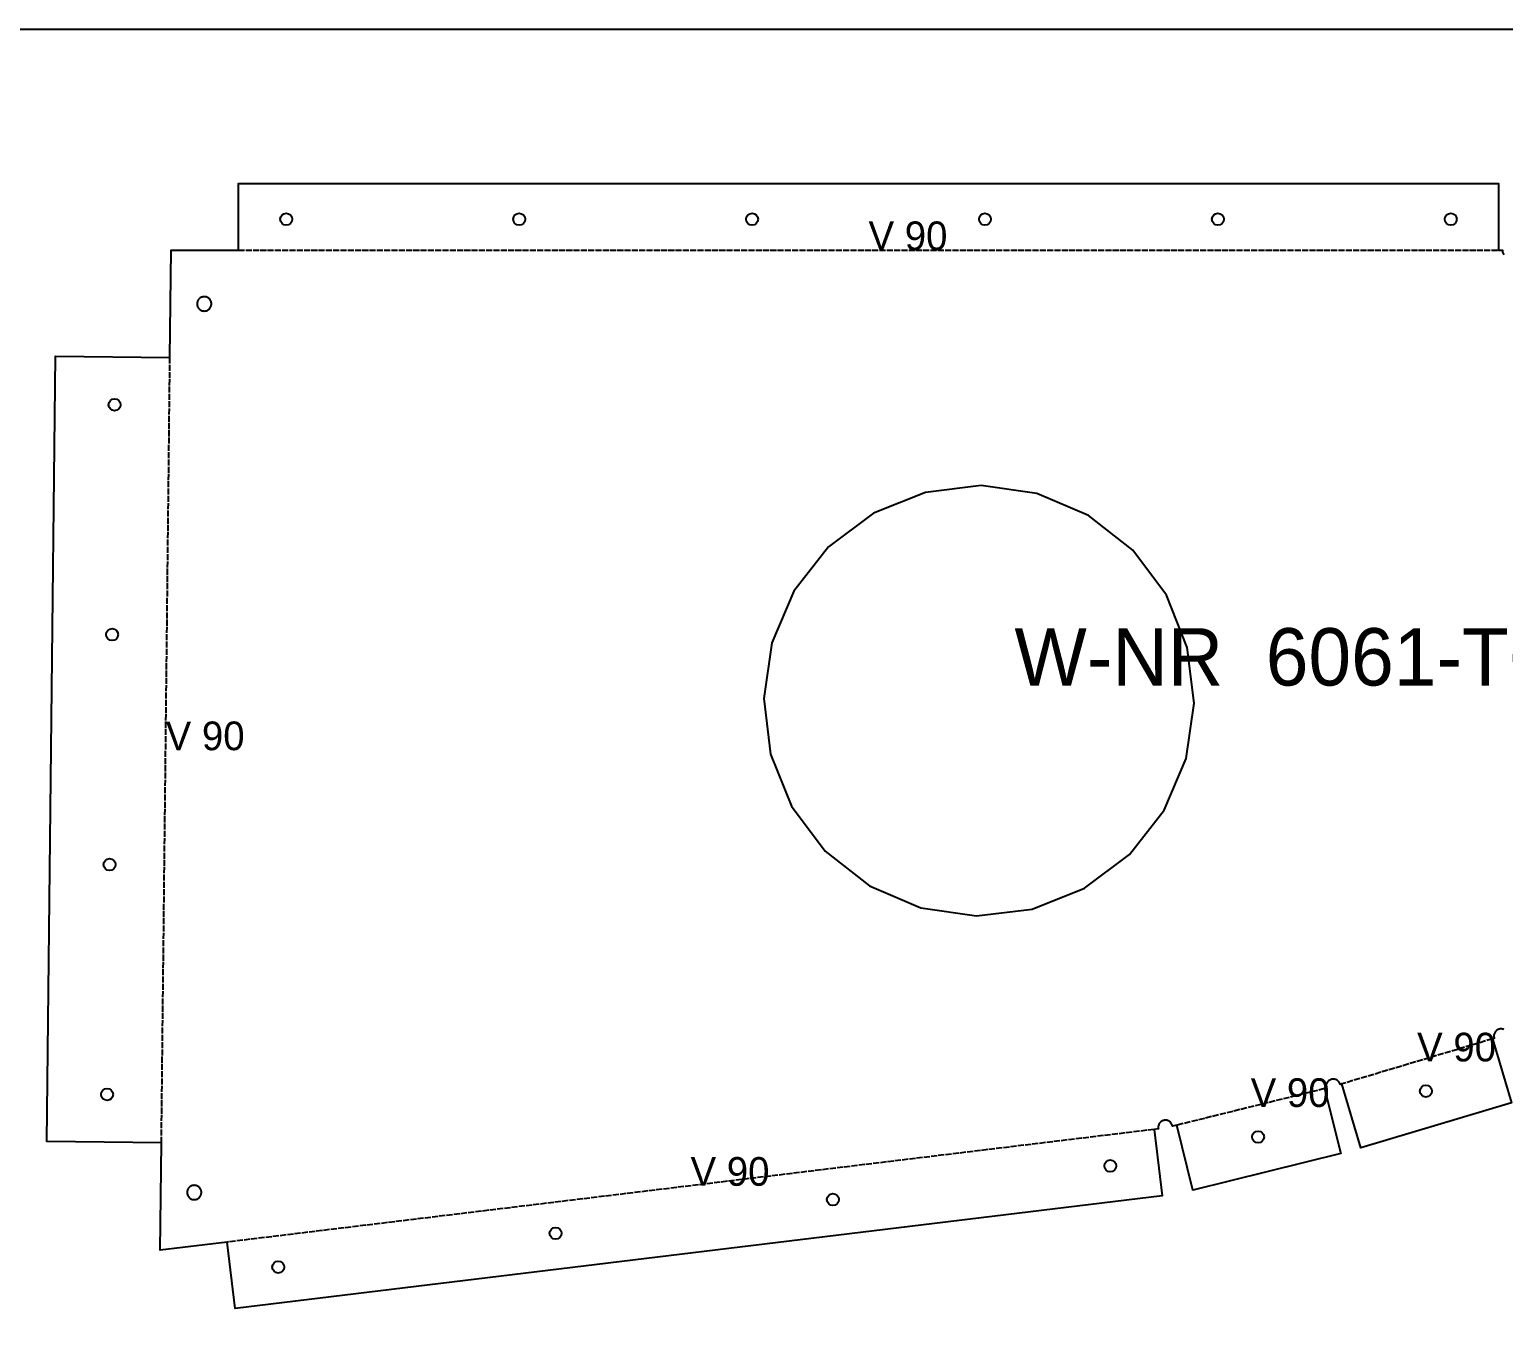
# Model space of a CAD drawing. Header units: millimetres. Extents: x 0 to 2467, y 0 to 1219.
# Drawn here: x 461.7 to 770, y 947.4 to 1219 of the extents above; entities that cross this region are included whole.
import ezdxf

# ---------------------------------------------------------------- set-up
doc = ezdxf.new("R2010")
doc.units = ezdxf.units.MM
doc.linetypes.add('DASHED', pattern=[1.524, 1.27, -0.254])
for name, color, linetype in [('CUT', 7, 'CONTINUOUS'), ('ETCH', 8, 'CONTINUOUS'), ('HOLE', 6, 'CONTINUOUS'), ('VALLEY', 1, 'DASHED')]:
    doc.layers.add(name, color=color, linetype=linetype)

msp = doc.modelspace()

# ---------------------------------------------------------------- linework, layer by layer
at = {"layer": 'CUT'}
msp.add_lwpolyline([(770.05, 1009.77), (769.91, 1009.82), (769.77, 1009.85), (769.62, 1009.87), (769.48, 1009.88), (769.33, 1009.87), (769.18, 1009.84), (769.04, 1009.81), (768.9, 1009.75), (768.77, 1009.69), (768.65, 1009.61), (768.53, 1009.52), (768.42, 1009.42), (768.33, 1009.31), (768.24, 1009.19), (768.17, 1009.06), (768.1, 1008.93), (768.06, 1008.79), (768.02, 1008.65), (768, 1008.5), (768, 1008.36), (768.01, 1008.21), (768.03, 1008.06), (768.07, 1007.92), (768.08, 1007.9), (767.71, 1007.79), (771.71, 994.4), (740.18, 984.98), (736.18, 998.36), (735.83, 998.26), (735.81, 998.33), (735.76, 998.47), (735.7, 998.6), (735.62, 998.73), (735.53, 998.84), (735.43, 998.95), (735.32, 999.05), (735.2, 999.13), (735.07, 999.21), (734.94, 999.27), (734.8, 999.32), (734.66, 999.35), (734.51, 999.37), (734.36, 999.37), (734.22, 999.37), (734.07, 999.34), (733.93, 999.3), (733.79, 999.25), (733.66, 999.19), (733.53, 999.11), (733.42, 999.02), (733.31, 998.92), (733.21, 998.81), (733.13, 998.69), (733.05, 998.56), (732.99, 998.43), (732.94, 998.29), (732.91, 998.15), (732.89, 998), (732.89, 997.85), (732.89, 997.71), (732.92, 997.56), (732.94, 997.47), (732.59, 997.39), (735.95, 983.82), (705, 976.16), (701.64, 989.72), (700.76, 989.5), (700.74, 989.6), (700.7, 989.74), (700.65, 989.88), (700.59, 990.01), (700.51, 990.14), (700.42, 990.26), (700.32, 990.36), (700.21, 990.46), (700.09, 990.55), (699.96, 990.62), (699.83, 990.68), (699.69, 990.73), (699.55, 990.76), (699.4, 990.78), (699.25, 990.79), (699.11, 990.78), (698.96, 990.75), (698.82, 990.72), (698.68, 990.67), (698.55, 990.6), (698.42, 990.52), (698.31, 990.43), (698.2, 990.33), (698.1, 990.22), (698.01, 990.1), (697.94, 989.98), (697.88, 989.84), (697.83, 989.7), (697.8, 989.56), (697.78, 989.41), (697.77, 989.27), (697.78, 989.12), (697.81, 988.97), (697.81, 988.96), (696.9, 988.85), (698.59, 974.98), (504.68, 951.4), (502.99, 965.27), (489.01, 963.57), (489.25, 986.05), (465.28, 986.31), (467.07, 1150.62), (491.04, 1150.35), (491.29, 1172.83), (505.37, 1172.83), (505.37, 1186.8), (768.99, 1186.8), (768.99, 1172.83), (769.8, 1172.83), (769.8, 1172.69), (769.81, 1172.54), (769.83, 1172.39), (769.87, 1172.25), (769.92, 1172.11), (769.98, 1171.98), (770.06, 1171.86)], dxfattribs=at)
for points in [[(498.8, 1160.22), (498.93, 1160.28), (499.06, 1160.36), (499.18, 1160.45), (499.28, 1160.55), (499.38, 1160.66), (499.47, 1160.78), (499.54, 1160.9), (499.6, 1161.04), (499.65, 1161.18), (499.68, 1161.32), (499.7, 1161.47), (499.71, 1161.61), (499.7, 1161.76), (499.68, 1161.91), (499.64, 1162.05), (499.59, 1162.19), (499.52, 1162.32), (499.44, 1162.44), (499.35, 1162.56), (499.25, 1162.67), (499.14, 1162.77), (499.02, 1162.85), (498.9, 1162.93), (498.76, 1162.99), (498.62, 1163.03), (498.48, 1163.07), (498.33, 1163.09), (498.19, 1163.09), (498.04, 1163.08), (497.9, 1163.06), (497.75, 1163.02), (497.62, 1162.97), (497.48, 1162.91), (497.36, 1162.83), (497.24, 1162.74), (497.13, 1162.64), (497.04, 1162.53), (496.95, 1162.41), (496.88, 1162.28), (496.81, 1162.15), (496.77, 1162.01), (496.73, 1161.87), (496.71, 1161.72), (496.71, 1161.57), (496.72, 1161.43), (496.74, 1161.28), (496.78, 1161.14), (496.83, 1161), (496.9, 1160.87), (496.97, 1160.74), (497.06, 1160.63), (497.16, 1160.52), (497.27, 1160.42), (497.39, 1160.33), (497.52, 1160.26), (497.65, 1160.2), (497.79, 1160.15), (497.94, 1160.12), (498.08, 1160.1), (498.23, 1160.09), (498.38, 1160.1), (498.52, 1160.13), (498.66, 1160.16), (498.8, 1160.22)], [(648.15, 1035.21), (659.78, 1033.55), (671.44, 1034.96), (682.35, 1039.34), (691.74, 1046.39), (698.99, 1055.63), (703.61, 1066.43), (705.27, 1078.06), (703.86, 1089.72), (699.48, 1100.63), (692.44, 1110.02), (683.19, 1117.28), (672.39, 1121.89), (660.76, 1123.55), (649.1, 1122.14), (638.2, 1117.77), (628.8, 1110.72), (621.55, 1101.47), (616.93, 1090.67), (615.27, 1079.04), (616.68, 1067.38), (621.06, 1056.48), (628.11, 1047.08), (637.35, 1039.83), (648.15, 1035.21)], [(496.58, 974.23), (496.72, 974.28), (496.85, 974.34), (496.97, 974.42), (497.09, 974.51), (497.2, 974.61), (497.3, 974.72), (497.38, 974.84), (497.46, 974.97), (497.52, 975.1), (497.56, 975.24), (497.6, 975.39), (497.62, 975.53), (497.62, 975.68), (497.61, 975.83), (497.59, 975.97), (497.55, 976.11), (497.5, 976.25), (497.44, 976.38), (497.36, 976.51), (497.27, 976.62), (497.17, 976.73), (497.06, 976.83), (496.94, 976.92), (496.81, 976.99), (496.68, 977.05), (496.54, 977.1), (496.4, 977.13), (496.25, 977.15), (496.1, 977.16), (495.96, 977.15), (495.81, 977.12), (495.67, 977.09), (495.53, 977.03), (495.4, 976.97), (495.27, 976.89), (495.16, 976.8), (495.05, 976.7), (494.95, 976.59), (494.86, 976.47), (494.79, 976.35), (494.73, 976.21), (494.68, 976.07), (494.65, 975.93), (494.63, 975.78), (494.62, 975.64), (494.63, 975.49), (494.66, 975.34), (494.69, 975.2), (494.75, 975.06), (494.81, 974.93), (494.89, 974.81), (494.98, 974.69), (495.08, 974.58), (495.19, 974.48), (495.31, 974.4), (495.43, 974.32), (495.57, 974.26), (495.71, 974.22), (495.85, 974.18), (496, 974.16), (496.14, 974.16), (496.29, 974.17), (496.44, 974.19), (496.58, 974.23)]]:
    msp.add_lwpolyline(points, close=True, dxfattribs=at)
at = {"layer": 'ETCH'}
msp.add_lwpolyline([(0, 0), (2438, 0), (2438, 1219), (0, 1219)], close=True, dxfattribs=at)
at = {"layer": 'HOLE'}
for centre in [(515.37, 1179.3), (564.1, 1179.3), (612.82, 1179.3), (661.54, 1179.3), (710.27, 1179.3), (758.99, 1179.3), (479.46, 1140.48), (478.94, 1092.38), (478.42, 1044.27), (477.89, 996.17), (753.79, 996.88), (718.67, 987.27), (687.76, 981.22), (629.74, 974.17), (571.72, 967.11), (513.7, 960.05)]:
    msp.add_circle(centre, 1.25, dxfattribs=at)
at = {"layer": 'VALLEY'}
for p, q in [((505.37, 1172.83), (768.99, 1172.83)), ((489.25, 986.05), (491.04, 1150.35)), ((767.71, 1007.79), (736.18, 998.36)), ((732.59, 997.39), (701.64, 989.72)), ((696.9, 988.85), (502.99, 965.27))]:
    msp.add_line(p, q, dxfattribs=at)

# ---------------------------------------------------------------- texts
at = {"layer": 'ETCH'}
for s, height, p in [('V 90', 6, (637.18, 1172.83)), ('W-NR  6061-T6 0.020in', 12, (667.7, 1081.73)), ('V 90', 6, (490.15, 1068.2)), ('V 90', 6, (751.94, 1003.08)), ('V 90', 6, (717.12, 993.55)), ('V 90', 6, (599.95, 977.06))]:
    msp.add_text(s, height=height, dxfattribs=at).set_placement(p)

doc.saveas('drawing.dxf')
